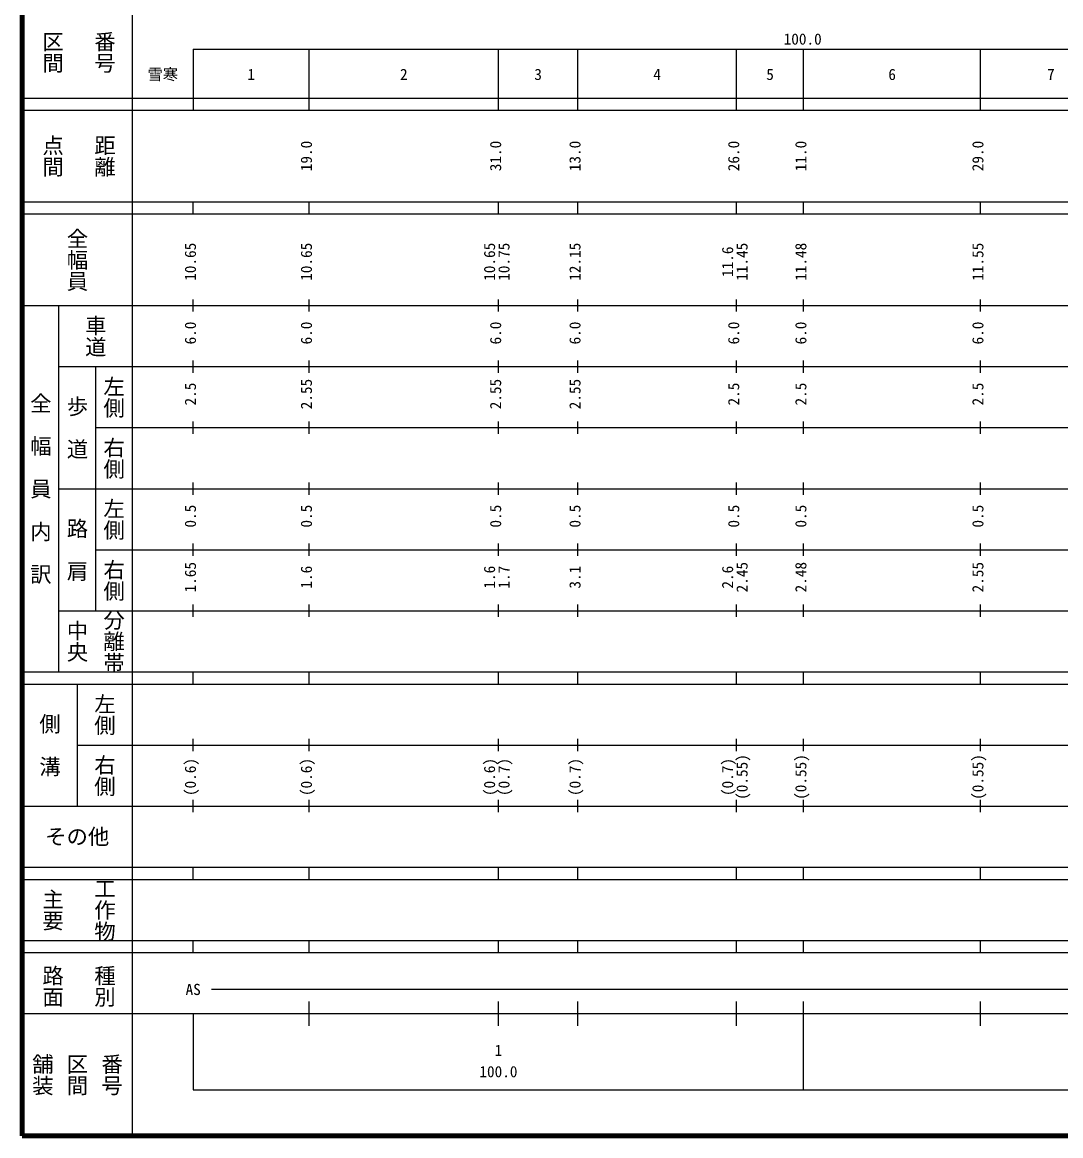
# Model space of a CAD drawing. Units: millimetres on the paper, enlarged 1000 times. Extents: x 40000 to 680000, y 20000 to 380000.
# Drawn here: x 40000 to 210116, y 20000 to 202409 of the extents above; entities that cross this region are included whole.
import ezdxf
from ezdxf.enums import TextEntityAlignment as Align

# ---------------------------------------------------------------- set-up
doc = ezdxf.new("R2010")
doc.units = ezdxf.units.MM
doc.header["$LTSCALE"] = 1000
doc.layers.add('M-TTL', color=2, linetype='Continuous', lineweight=140)
doc.layers.add('M-TTL-BAND', color=7, linetype='Continuous', lineweight=25)
doc.styles.add('@ＭＳ ゴシック', font='')
doc.styles.add('ＭＳ ゴシック', font='')
doc.styles.get('@ＭＳ ゴシック').set_extended_font_data('@MS Gothic')
doc.styles.get('ＭＳ ゴシック').set_extended_font_data('MS Gothic')

msp = doc.modelspace()

# ---------------------------------------------------------------- linework, layer by layer
at = {"layer": 'M-TTL'}
for p, q in [((40000, 380000), (40000, 20000)), ((40000, 20000), (680000, 20000))]:
    msp.add_line(p, q, dxfattribs=at)
at = {"layer": 'M-TTL-BAND'}
for p, q in [((58000, 370000), (58000, 20000)), ((68000, 198000), (579000, 198000)), ((68000, 198000), (68000, 188000)), ((87000, 188000), (87000, 198000)), ((118000, 188000), (118000, 198000)), ((131000, 188000), (131000, 198000)), ((157000, 188000), (157000, 198000)), ((168000, 188000), (168000, 198000)), ((197000, 188000), (197000, 198000)), ((40000, 190000), (579000, 190000)), ((40000, 188000), (579000, 188000)), ((40000, 173000), (579000, 173000)), ((68000, 171000), (68000, 173000)), ((87000, 171000), (87000, 173000)), ((118000, 171000), (118000, 173000)), ((131000, 171000), (131000, 173000)), ((157000, 171000), (157000, 173000)), ((168000, 171000), (168000, 173000)), ((197000, 171000), (197000, 173000)), ((40000, 171000), (579000, 171000)), ((68000, 155000), (68000, 157000)), ((87000, 155000), (87000, 157000)), ((118000, 155000), (118000, 157000)), ((131000, 155000), (131000, 157000)), ((157000, 155000), (157000, 157000)), ((168000, 155000), (168000, 157000)), ((197000, 155000), (197000, 157000)), ((40000, 156000), (579000, 156000)), ((46000, 96000), (46000, 156000)), ((46000, 146000), (579000, 146000)), ((52000, 146000), (52000, 106000)), ((68000, 145000), (68000, 147000)), ((87000, 145000), (87000, 147000)), ((118000, 145000), (118000, 147000)), ((131000, 145000), (131000, 147000)), ((157000, 145000), (157000, 147000)), ((168000, 145000), (168000, 147000)), ((197000, 145000), (197000, 147000)), ((68000, 135000), (68000, 137000)), ((87000, 135000), (87000, 137000)), ((118000, 135000), (118000, 137000)), ((131000, 135000), (131000, 137000)), ((157000, 135000), (157000, 137000)), ((168000, 135000), (168000, 137000)), ((197000, 135000), (197000, 137000)), ((52000, 136000), (579000, 136000)), ((46000, 126000), (579000, 126000)), ((68000, 125000), (68000, 127000)), ((87000, 125000), (87000, 127000)), ((118000, 125000), (118000, 127000)), ((131000, 125000), (131000, 127000)), ((157000, 125000), (157000, 127000)), ((168000, 125000), (168000, 127000)), ((197000, 125000), (197000, 127000)), ((68000, 115000), (68000, 117000)), ((87000, 115000), (87000, 117000)), ((118000, 115000), (118000, 117000)), ((131000, 115000), (131000, 117000)), ((157000, 115000), (157000, 117000)), ((168000, 115000), (168000, 117000)), ((197000, 115000), (197000, 117000)), ((52000, 116000), (579000, 116000)), ((46000, 106000), (579000, 106000)), ((68000, 105000), (68000, 107000)), ((87000, 105000), (87000, 107000)), ((118000, 105000), (118000, 107000)), ((131000, 105000), (131000, 107000)), ((157000, 105000), (157000, 107000)), ((168000, 105000), (168000, 107000)), ((197000, 105000), (197000, 107000)), ((40000, 96000), (579000, 96000)), ((68000, 94000), (68000, 96000)), ((87000, 94000), (87000, 96000)), ((118000, 94000), (118000, 96000)), ((131000, 94000), (131000, 96000)), ((157000, 94000), (157000, 96000)), ((168000, 94000), (168000, 96000)), ((197000, 94000), (197000, 96000)), ((40000, 94000), (579000, 94000)), ((49000, 94000), (49000, 74000)), ((49000, 84000), (579000, 84000)), ((68000, 83000), (68000, 85000)), ((87000, 83000), (87000, 85000)), ((118000, 83000), (118000, 85000)), ((131000, 83000), (131000, 85000)), ((157000, 83000), (157000, 85000)), ((168000, 83000), (168000, 85000)), ((197000, 83000), (197000, 85000)), ((68000, 73000), (68000, 75000)), ((87000, 73000), (87000, 75000)), ((118000, 73000), (118000, 75000)), ((131000, 73000), (131000, 75000)), ((157000, 73000), (157000, 75000)), ((168000, 73000), (168000, 75000)), ((197000, 73000), (197000, 75000)), ((40000, 74000), (579000, 74000)), ((40000, 64000), (579000, 64000)), ((68000, 62000), (68000, 64000)), ((87000, 62000), (87000, 64000)), ((118000, 62000), (118000, 64000)), ((131000, 62000), (131000, 64000)), ((157000, 62000), (157000, 64000)), ((168000, 62000), (168000, 64000)), ((197000, 62000), (197000, 64000)), ((40000, 62000), (579000, 62000)), ((40000, 52000), (579000, 52000)), ((68000, 50000), (68000, 52000)), ((87000, 50000), (87000, 52000)), ((118000, 50000), (118000, 52000)), ((131000, 50000), (131000, 52000)), ((157000, 50000), (157000, 52000)), ((168000, 50000), (168000, 52000)), ((197000, 50000), (197000, 52000)), ((40000, 50000), (579000, 50000)), ((71000, 44000), (565000, 44000)), ((87000, 38000), (87000, 42000)), ((118000, 38000), (118000, 42000)), ((131000, 38000), (131000, 42000)), ((157000, 38000), (157000, 42000)), ((168000, 27500), (168000, 42000)), ((197000, 38000), (197000, 42000)), ((40000, 40000), (579000, 40000)), ((68000, 40000), (68000, 27500)), ((68000, 27500), (579000, 27500))]:
    msp.add_line(p, q, dxfattribs=at)

# ---------------------------------------------------------------- texts
at = {"layer": 'M-TTL-BAND', "style": '@ＭＳ ゴシック'}
for s, p in [('番号', (53500, 197500)), ('区間', (45000, 197500)), ('点間', (45000, 180500)), ('距離', (53500, 180500)), ('全幅員', (49000, 163500)), ('車道', (52000, 151000)), ('左側', (55000, 141000)), ('全\u3000幅\u3000員\u3000内\u3000訳', (43000, 126000)), ('歩\u3000道', (49000, 136000)), ('右側', (55000, 131000)), ('左側', (55000, 121000)), ('路\u3000肩', (49000, 116000)), ('右側', (55000, 111000)), ('分離帯', (55000, 101000)), ('中央', (49000, 101000)), ('左側', (53500, 89000)), ('側\u3000溝', (44500, 84000)), ('右側', (53500, 79000)), ('主要', (45000, 57000)), ('工作物', (53500, 57000)), ('路面', (45000, 44500)), ('種別', (53500, 44500)), ('舗装', (43333, 30000)), ('区間', (49000, 30000)), ('番号', (54667, 30000))]:
    msp.add_text(s, height=2566, rotation=270, dxfattribs=at).set_placement(p, align=Align.MIDDLE_CENTER)
at = {"layer": 'M-TTL-BAND', "style": 'ＭＳ ゴシック'}
for s, p in [('100.0', (167844, 198195)), ('雪寒', (63017, 192405)), ('1', (77500, 192405)), ('2', (102500, 192405)), ('3', (124500, 192405)), ('4', (144000, 192405)), ('5', (162500, 192405)), ('6', (182500, 192405)), ('7', (208500, 192405)), ('AS', (68000, 42500)), ('1', (118000, 32523)), ('100.0', (118000, 29033))]:
    msp.add_text(s, height=1833, dxfattribs=at).set_placement(p, align=Align.BOTTOM_CENTER)
for s, p in [('19.0', (88000, 180500)), ('31.0', (119000, 180500)), ('13.0', (132000, 180500)), ('26.0', (158000, 180500)), ('11.0', (169000, 180500)), ('29.0', (198000, 180500)), ('10.65', (69000, 163174)), ('10.65', (88000, 163174)), ('10.65', (118000, 163174)), ('10.75', (120370, 163174)), ('12.15', (132000, 163174)), ('11.45', (159370, 163174)), ('11.48', (169000, 163174)), ('11.55', (198000, 163174)), ('11.6', (157000, 163174)), ('6.0', (69000, 151500)), ('6.0', (88000, 151500)), ('6.0', (119000, 151500)), ('6.0', (132000, 151500)), ('6.0', (158000, 151500)), ('6.0', (169000, 151500)), ('6.0', (198000, 151500)), ('2.5', (69000, 141500)), ('2.55', (88000, 141500)), ('2.55', (119000, 141500)), ('2.55', (132000, 141500)), ('2.5', (158000, 141500)), ('2.5', (169000, 141500)), ('2.5', (198000, 141500)), ('0.5', (69000, 121500)), ('0.5', (88000, 121500)), ('0.5', (119000, 121500)), ('0.5', (132000, 121500)), ('0.5', (158000, 121500)), ('0.5', (169000, 121500)), ('0.5', (198000, 121500)), ('1.65', (69000, 111500)), ('1.6', (88000, 111500)), ('1.6', (118000, 111500)), ('1.7', (120370, 111500)), ('3.1', (132000, 111500)), ('2.6', (157000, 111500)), ('2.45', (159370, 111500)), ('2.48', (169000, 111500)), ('2.55', (198000, 111500)), ('(0.55)', (159370, 78764)), ('(0.55)', (169000, 78764)), ('(0.55)', (198000, 78764)), ('(0.6)', (69000, 78764)), ('(0.6)', (88000, 78764)), ('(0.6)', (118000, 78764)), ('(0.7)', (120370, 78764)), ('(0.7)', (132000, 78764)), ('(0.7)', (157000, 78764))]:
    msp.add_text(s, height=1833, rotation=90, dxfattribs=at).set_placement(p, align=Align.BOTTOM_CENTER)
msp.add_text('その他', height=2566, dxfattribs=at).set_placement((49000, 69000), align=Align.MIDDLE_CENTER)

doc.saveas('drawing.dxf')
